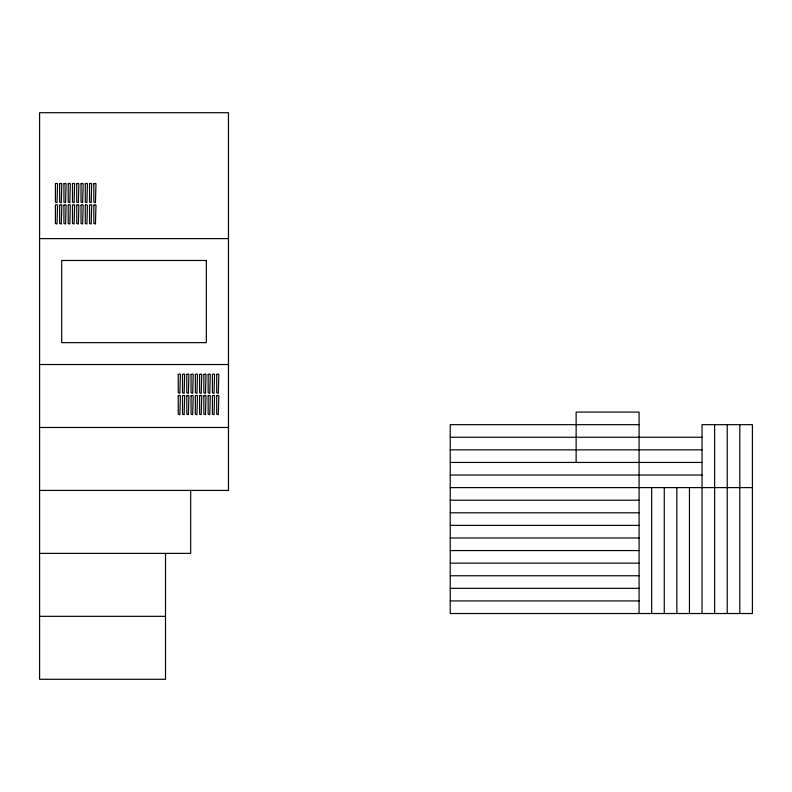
<?xml version="1.0" encoding="UTF-8"?>
<svg xmlns="http://www.w3.org/2000/svg" width="792" height="792" viewBox="0 0 792 792"><rect width="100%" height="100%" fill="white"/><g stroke="black" fill="none" stroke-linecap="round" stroke-linejoin="round"><path stroke-width="1.19" d="M39.6 238.62L228.462 238.62M39.6 364.528L228.462 364.528M639.085 424.661L450.232 424.661L450.232 613.523L752.4 613.523L752.4 424.661L702.039 424.661L702.039 613.523M39.6 427.472L228.462 427.472M450.232 437.253L702.039 437.253M450.232 449.846L702.039 449.846M450.232 462.439L702.039 462.439M450.232 475.022L702.039 475.022M450.232 487.615L752.4 487.615M39.6 490.426L228.462 490.426L228.462 112.711L39.6 112.711L39.6 679.288L165.508 679.288L165.508 553.38M450.232 500.207L639.085 500.207M450.232 512.8L639.085 512.8M450.232 525.383L639.085 525.383M450.232 537.976L639.085 537.976M450.232 550.569L639.085 550.569M39.6 553.38L190.684 553.38L190.684 490.426M450.232 563.162L639.085 563.162M450.232 575.754L639.085 575.754M450.232 588.337L639.085 588.337M450.232 600.93L639.085 600.93M39.6 616.334L165.508 616.334M739.807 424.661L739.807 613.523M727.214 424.661L727.214 613.523M714.631 424.661L714.631 613.523M689.446 487.615L689.446 613.523M676.853 487.615L676.853 613.523M664.27 487.615L664.27 613.523M651.677 487.615L651.677 613.523M639.085 613.523L639.085 412.078L576.13 412.078L576.13 462.439M55.4 183.793L55.4 202.108L57.024 202.613L57.529 183.793L56.974 183.279L55.4 183.734M55.4 205.168L55.4 223.483L57.024 223.988L57.529 205.217L56.974 204.653L55.4 205.168M59.667 183.793L59.667 202.108L61.291 202.613L61.796 183.793L61.291 183.279L59.677 183.734M59.667 205.168L59.667 223.483L61.291 223.988L61.806 205.217L61.291 204.653L59.667 205.168M63.944 183.793L63.944 202.108L65.568 202.613L66.073 183.793L65.508 183.279L63.944 183.734M63.944 205.168L63.944 223.483L65.568 223.988L66.073 205.217L65.508 204.653L63.944 205.168M68.211 183.793L68.211 202.108L69.835 202.613L70.34 183.793L69.835 183.279L68.221 183.734M68.211 205.168L68.211 223.483L69.835 223.988L70.349 205.217L69.835 204.653L68.211 205.168M72.488 183.793L72.488 202.108L74.111 202.613L74.616 183.793L74.052 183.279L72.488 183.734M72.488 205.168L72.488 223.483L74.111 223.988L74.616 205.217L74.052 204.653L72.488 205.168M76.755 183.793L76.755 202.108L78.378 202.613L78.883 183.793L78.378 183.279L76.765 183.734M76.755 205.168L76.755 223.483L78.378 223.988L78.883 205.217L78.378 204.653L76.755 205.168M81.022 183.793L81.022 202.108L82.645 202.613L83.16 183.793L82.596 183.279L81.031 183.734M81.022 205.168L81.022 223.483L82.645 223.988L83.16 205.217L82.596 204.653L81.022 205.168M85.298 183.793L85.298 202.108L86.922 202.613L87.427 183.793L86.922 183.279L85.308 183.734M85.298 205.168L85.298 223.483L86.922 223.988L87.427 205.168L85.853 204.653L85.298 205.168M89.565 183.793L89.565 202.108L91.189 202.613L91.704 183.793L91.189 183.279L89.575 183.734M89.565 205.168L89.565 223.483L91.189 223.988L91.704 205.217L91.189 204.653L89.565 205.168M93.842 183.793L93.842 202.108L95.466 202.613L95.971 183.793L95.466 183.279L93.852 183.734M93.842 205.168L93.842 223.483L95.466 223.988L95.971 205.217L95.466 204.653L93.842 205.168M178.25 374.477L178.25 392.792L179.873 393.307L180.378 374.477L179.873 373.973L178.25 374.428M178.25 395.852L178.25 414.167L179.873 414.681L180.378 395.901L179.873 395.347L178.25 395.852M182.516 374.477L182.516 392.792L184.14 393.307L184.645 374.477L184.14 373.973L182.526 374.428M182.516 395.852L182.516 414.167L184.14 414.681L184.655 395.901L184.14 395.347L182.516 395.852M186.793 374.477L186.793 392.792L188.417 393.307L188.922 374.477L188.357 373.963L186.793 374.428M186.793 395.852L186.793 414.167L188.417 414.681L188.922 395.901L188.357 395.337L186.793 395.852M191.06 374.477L191.06 392.792L192.684 393.307L193.189 374.477L192.684 373.973L191.07 374.428M191.06 395.852L191.06 414.167L192.684 414.681L193.198 395.901L192.684 395.347L191.06 395.852M195.337 374.477L195.337 392.792L196.96 393.307L197.465 374.477L196.901 373.963L195.337 374.428M195.337 395.852L195.337 414.167L196.96 414.681L197.465 395.901L196.901 395.337L195.337 395.852M199.604 374.477L199.604 392.792L201.227 393.307L201.732 374.477L201.227 373.973L199.614 374.428M199.604 395.852L199.604 414.167L201.227 414.681L201.742 395.901L201.227 395.347L199.604 395.852M203.871 374.477L203.871 392.792L205.494 393.307L206.009 374.477L205.445 373.963L203.871 374.477M203.871 395.852L203.871 414.167L205.494 414.681L206.009 395.901L205.445 395.337L203.871 395.852M208.148 374.477L208.148 392.792L209.771 393.307L210.276 374.477L209.771 373.973L208.157 374.428M208.148 395.852L208.148 414.167L209.771 414.681L210.276 395.901L209.771 395.347L208.148 395.852M212.414 374.477L212.414 392.792L214.038 393.307L214.553 374.477L213.989 373.963L212.424 374.428M212.414 395.852L212.414 414.167L214.038 414.681L214.553 395.901L213.989 395.337L212.414 395.852M216.691 374.477L216.691 392.792L218.315 393.307L218.82 374.477L218.315 373.973L216.701 374.428M216.691 395.852L216.691 414.167L218.315 414.681L218.82 395.901L218.315 395.347L216.691 395.852M206.346 260.479L61.707 260.479L61.707 342.659L206.346 342.659L206.346 260.479"/></g></svg>
